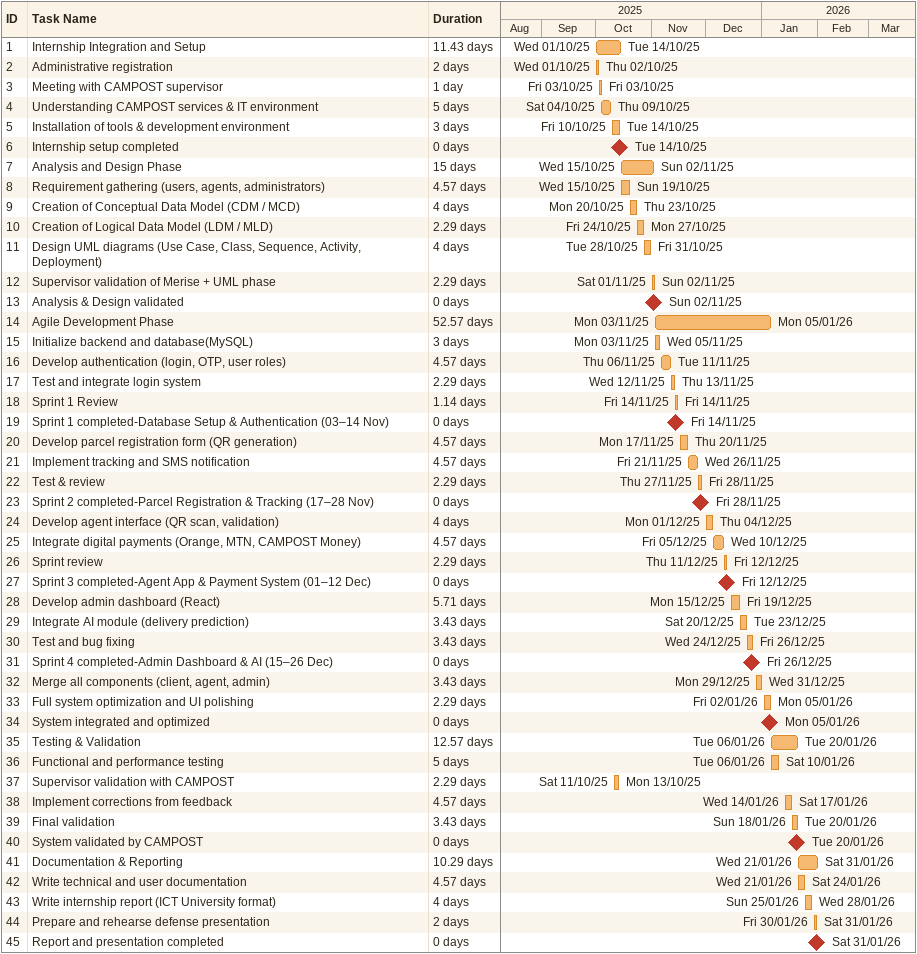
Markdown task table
| ID | Task | Duration | Start | Finish |
|---|---|---|---|---|
| 1 | Internship Integration and Setup | 11.43d | 2025-10-01 | 2025-10-14 |
| 2 | Administrative registration | 2d | 2025-10-01 | 2025-10-02 |
| 3 | Meeting with CAMPOST supervisor | 1d | 2025-10-03 | 2025-10-03 |
| 4 | Understanding CAMPOST services & IT environment | 5d | 2025-10-04 | 2025-10-09 |
| 5 | Installation of tools & development environment | 3d | 2025-10-10 | 2025-10-14 |
| 6 | Internship setup completed | 0d | 2025-10-14 | 2025-10-14 |
| 7 | Analysis and Design Phase | 15d | 2025-10-15 | 2025-11-02 |
| 8 | Requirement gathering (users, agents, administrators) | 4.57d | 2025-10-15 | 2025-10-19 |
| 9 | Creation of Conceptual Data Model (CDM / MCD) | 4d | 2025-10-20 | 2025-10-23 |
| 10 | Creation of Logical Data Model (LDM / MLD) | 2.29d | 2025-10-24 | 2025-10-27 |
| 11 | Design UML diagrams (Use Case, Class, Sequence, Activity, Deployment) | 4d | 2025-10-28 | 2025-10-31 |
| 12 | Supervisor validation of Merise + UML phase | 2.29d | 2025-11-01 | 2025-11-02 |
| 13 | Analysis & Design validated | 0d | 2025-11-02 | 2025-11-02 |
| 14 | Agile Development Phase | 52.57d | 2025-11-03 | 2026-01-05 |
| 15 | Initialize backend and database(MySQL) | 3d | 2025-11-03 | 2025-11-05 |
| 16 | Develop authentication (login, OTP, user roles) | 4.57d | 2025-11-06 | 2025-11-11 |
| 17 | Test and integrate login system | 2.29d | 2025-11-12 | 2025-11-13 |
| 18 | Sprint 1 Review | 1.14d | 2025-11-14 | 2025-11-14 |
| 19 | Sprint 1 completed-Database Setup & Authentication (03–14 Nov) | 0d | 2025-11-14 | 2025-11-14 |
| 20 | Develop parcel registration form (QR generation) | 4.57d | 2025-11-17 | 2025-11-20 |
| 21 | Implement tracking and SMS notification | 4.57d | 2025-11-21 | 2025-11-26 |
| 22 | Test & review | 2.29d | 2025-11-27 | 2025-11-28 |
| 23 | Sprint 2 completed-Parcel Registration & Tracking (17–28 Nov) | 0d | 2025-11-28 | 2025-11-28 |
| 24 | Develop agent interface (QR scan, validation) | 4d | 2025-12-01 | 2025-12-04 |
| 25 | Integrate digital payments (Orange, MTN, CAMPOST Money) | 4.57d | 2025-12-05 | 2025-12-10 |
| 26 | Sprint review | 2.29d | 2025-12-11 | 2025-12-12 |
| 27 | Sprint 3 completed-Agent App & Payment System (01–12 Dec) | 0d | 2025-12-12 | 2025-12-12 |
| 28 | Develop admin dashboard (React) | 5.71d | 2025-12-15 | 2025-12-19 |
| 29 | Integrate AI module (delivery prediction) | 3.43d | 2025-12-20 | 2025-12-23 |
| 30 | Test and bug fixing | 3.43d | 2025-12-24 | 2025-12-26 |
| 31 | Sprint 4 completed-Admin Dashboard & AI (15–26 Dec) | 0d | 2025-12-26 | 2025-12-26 |
| 32 | Merge all components (client, agent, admin) | 3.43d | 2025-12-29 | 2025-12-31 |
| 33 | Full system optimization and UI polishing | 2.29d | 2026-01-02 | 2026-01-05 |
| 34 | System integrated and optimized | 0d | 2026-01-05 | 2026-01-05 |
| 35 | Testing & Validation | 12.57d | 2026-01-06 | 2026-01-20 |
| 36 | Functional and performance testing | 5d | 2026-01-06 | 2026-01-10 |
| 37 | Supervisor validation with CAMPOST | 2.29d | 2025-10-11 | 2025-10-13 |
| 38 | Implement corrections from feedback | 4.57d | 2026-01-14 | 2026-01-17 |
| 39 | Final validation | 3.43d | 2026-01-18 | 2026-01-20 |
| 40 | System validated by CAMPOST | 0d | 2026-01-20 | 2026-01-20 |
| 41 | Documentation & Reporting | 10.29d | 2026-01-21 | 2026-01-31 |
| 42 | Write technical and user documentation | 4.57d | 2026-01-21 | 2026-01-24 |
| 43 | Write internship report (ICT University format) | 4d | 2026-01-25 | 2026-01-28 |
| 44 | Prepare and rehearse defense presentation | 2d | 2026-01-30 | 2026-01-31 |
| 45 | Report and presentation completed | 0d | 2026-01-31 | 2026-01-31 |
